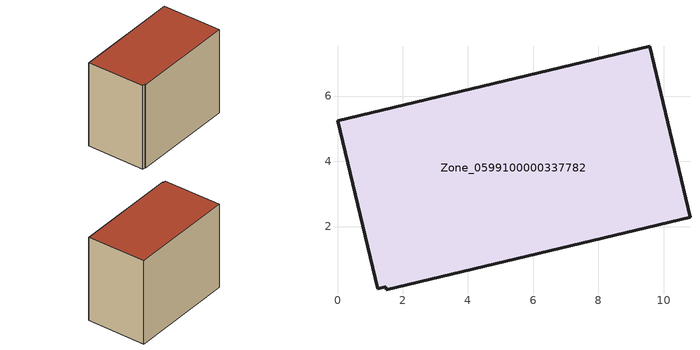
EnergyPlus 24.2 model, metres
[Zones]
Zone_0599100000337782
 floor ground (C_G): 1.48,0.16 1.23,0.1 0,5.25 9.57,7.53 10.81,2.28 1.5,0.06 z0
 wall outside (C_F): 10.81,2.28 9.57,7.53 0,5.25 1.23,0.1 1.48,0.16 1.5,0.06 10.81,2.28 z0:7.92
 roof outside (C_R): 1.5,0.06 10.81,2.28 9.57,7.53 0,5.25 1.23,0.1 1.48,0.16 z7.92
[BUILDING]
Pand.0599100000337782: North Axis=0; Terrain=City; Loads Convergence Tolerance Value=0.04; Temperature Convergence Tolerance Value=0.4; Solar Distribution=FullExterior; Maximum Number of Warmup Days=25; Minimum Number of Warmup Days=1
[Site:Location]
Rotterdam.The.Hague.AP_ZH_NLD Design_Conditions: Latitude=51.96; Longitude=4.45; Time Zone=1; Elevation=-4.5
[SITE:GROUNDTEMPERATURE:BUILDINGSURFACE]
18, 18, 18, 18, 18, 18, 18, 18, 18, 18, 18, 18
[MATERIAL] Thermal Absorptance=0.9; Solar Absorptance=0.7; Visible Absorptance=0.7
Name | Roughness | Thickness | Conductivity | Density | Specific Heat
G.TI.1975-1991 | MediumSmooth | 0.15 | 0.288461 | 540 | 1210
F.TI.1975-1991 | Rough | 0.3 | 0.230769 | 1920 | 840
R.TI.1975-1991 | MediumRough | 0.2 | 0.153846 | 1500 | 1000
[CONSTRUCTION]
C_G: G.TI.1975-1991
C_F: F.TI.1975-1991
C_R: R.TI.1975-1991
[ZONE]
Zone_0599100000337782: Type=1; Multiplier=1; Ceiling Height=Autocalculate; Volume=Autocalculate; Floor Area=autocalculate; Part of Total Floor Area=Yes
[ZONEINFILTRATION:DESIGNFLOWRATE]
Infil_Zone_0599100000337782: Zone or ZoneList or Space or SpaceList=Zone_0599100000337782; Schedule=AlwaysOn; Design Flow Rate Calculation Method=Flow/Area; Flow Rate per Floor Area=0.003; Constant Term Coefficient=1; Temperature Term Coefficient=0; Velocity Term Coefficient=0; Velocity Squared Term Coefficient=0
[HVACTEMPLATE:ZONE:IDEALLOADSAIRSYSTEM]
Zone_0599100000337782: Maximum Heating Supply Air Temperature=50; Minimum Cooling Supply Air Temperature=13; Maximum Heating Supply Air Humidity Ratio=0.0156; Minimum Cooling Supply Air Humidity Ratio=0.0077; Heating Limit=NoLimit; Cooling Limit=NoLimit; Dehumidification Control Type=ConstantSensibleHeatRatio; Cooling Sensible Heat Ratio=0.7; Dehumidification Setpoint=60; Humidification Control Type=None; Humidification Setpoint=30; Outdoor Air Method=None; Outdoor Air Flow Rate per Person=0.00944; Outdoor Air Flow Rate per Zone Floor Area=0; Outdoor Air Flow Rate per Zone=0; Demand Controlled Ventilation Type=None; Outdoor Air Economizer Type=NoEconomizer; Heat Recovery Type=None; Sensible Heat Recovery Effectiveness=0.7; Latent Heat Recovery Effectiveness=0.65
[ZONECONTROL:THERMOSTAT]
ThermostatControl_Zone_0599100000337782: Zone or ZoneList=Zone_0599100000337782; Control Type Schedule=DualSetpointControlType; Control 1=Thermostat_Zone_0599100000337782; Temperature Difference Between Cutout And Setpoint=0
[THERMOSTATSETPOINT:DUALSETPOINT]
Thermostat_Zone_0599100000337782: Heating Setpoint Temperature Schedule=HeatingSetpoint_Zone_0599100000337782; Cooling Setpoint Temperature Schedule=CoolingSetpoint_Zone_0599100000337782
[SCHEDULE:COMPACT]
HeatingSetpoint_Zone_0599100000337782: Through: 12/31, For: AllDays, Until: 24:00, 21
CoolingSetpoint_Zone_0599100000337782: Through: 12/31, For: AllDays, Until: 24:00, 24
DualSetpointControlType: Through: 12/31, For: AllDays, Until: 24:00, 4
AlwaysOn: Through: 12/31, For: AllDays, Until: 24:00, 1
